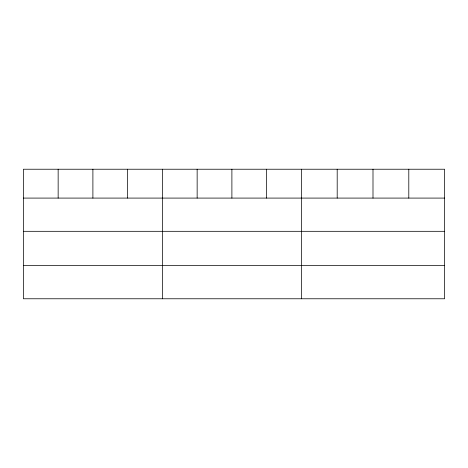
<?xml version="1.0" encoding="UTF-8"?>
<svg xmlns="http://www.w3.org/2000/svg" width="468" height="468" viewBox="0 0 468 468"><rect width="100%" height="100%" fill="white"/><g stroke="black" fill="none" stroke-linecap="round" stroke-linejoin="round"><path stroke-width="0.7" d="M444.6 231.315L444.6 169.229L23.4 169.229L23.4 298.771L444.6 298.771L444.6 231.315L23.4 231.315M23.4 198.087L444.6 198.087M23.4 265.549L444.6 265.549M408.798 169.229L408.798 198.087M372.996 169.229L372.996 198.087M337.194 169.229L337.194 198.087M301.392 169.229L301.392 298.771M266.643 169.229L266.643 198.087M231.894 169.229L231.894 198.087M197.145 169.229L197.145 198.087M162.396 169.229L162.396 298.771M127.647 169.229L127.647 198.087M92.898 169.229L92.898 198.087M58.149 169.229L58.149 198.087"/></g></svg>
